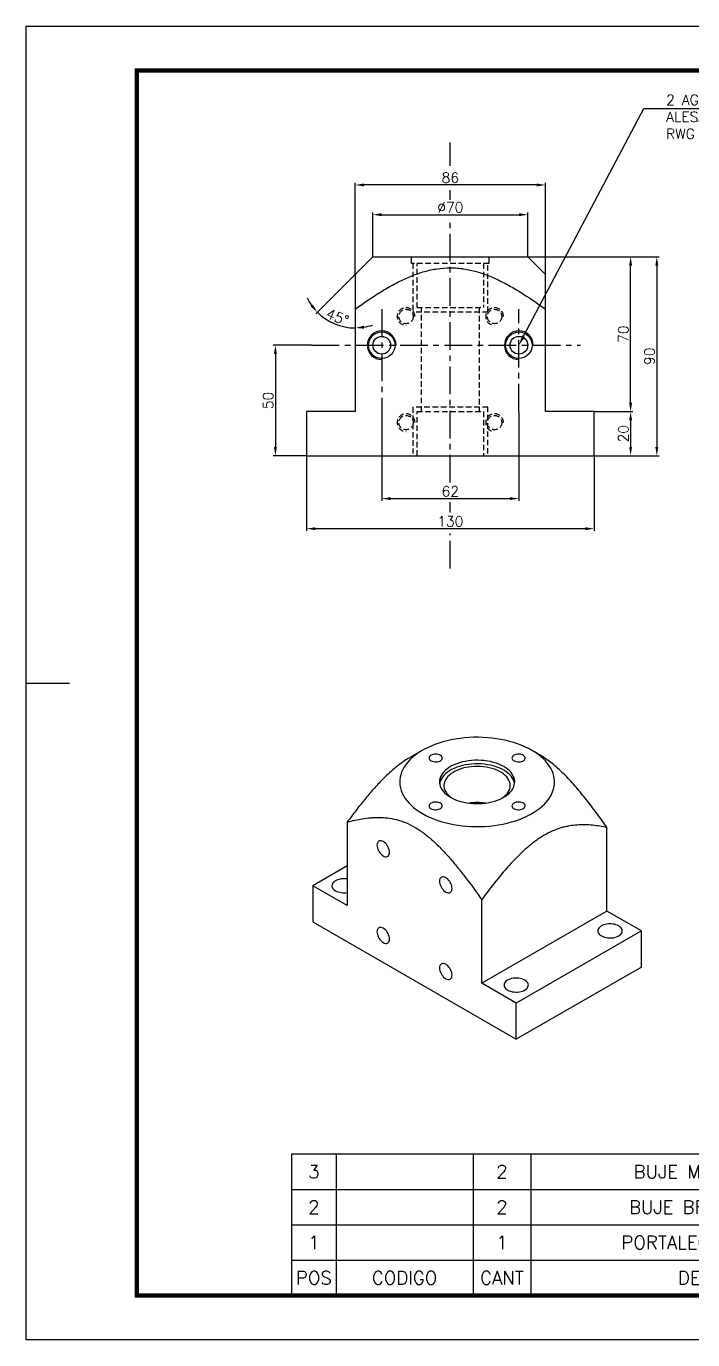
# Model space of a CAD drawing. Extents: x 0 to 840, y 0 to 594.
# Drawn here: x 0 to 301, y 0 to 594 of the extents above; entities that cross this region are included whole.
import ezdxf
from ezdxf import colors
from ezdxf.entities.mleader import LeaderData, LeaderLine
from ezdxf.enums import TextEntityAlignment as Align
from ezdxf.math import Vec2, Vec3

# ---------------------------------------------------------------- set-up
doc = ezdxf.new("R2010")
doc.units = 0
doc.header["$LTSCALE"] = 10
doc.header["$MEASUREMENT"] = 0
doc.linetypes.add('CENTER', pattern=[2, 1.25, -0.25, 0.25, -0.25])
doc.linetypes.add('HIDDEN', pattern=[0.375, 0.25, -0.125])
doc.layers.get('0').update_dxf_attribs({"linetype": 'CONTINUOUS'})
doc.layers.get('DEFPOINTS').update_dxf_attribs({"linetype": 'CONTINUOUS'})
for name, color, linetype in [('CL', 1, 'CENTER'), ('CO', 3, 'CONTINUOUS'), ('FI', 1, 'CONTINUOUS'), ('OC', 1, 'HIDDEN')]:
    doc.layers.add(name, color=color, linetype=linetype)
doc.styles.add('ROMANS', font='ROMANS.SHX')
doc.dimstyles.new('2', dxfattribs={"dimscale": 2, "dimtxt": 2.3, "dimasz": 2, "dimexe": 0.5, "dimexo": 0.0625, "dimgap": 0.5, "dimtad": 1, "dimdec": 4, "dimdsep": 46, "dimtxsty": 'ROMANS', "dimcen": -2, "dimclrt": 7, "dimadec": 0, "dimazin": 0, "dimtfac": 0.869565, "dimtdec": 4, "dimtmove": 0, "dimatfit": 3, "dimfxl": 1, "dimtolj": 1, "dimarcsym": 0})

# ---------------------------------------------------------------- blocks, each defined once
blk = doc.blocks.new('A3G')
blk.add_line((0, 148.5), (9.75, 148.5))
blk.add_lwpolyline([(0, 297), (420, 297), (420, 0), (0, 0)], close=True)
at = {"const_width": 1}
blk.add_lwpolyline([(25, 287), (410, 287), (410, 10), (25, 10)], close=True, dxfattribs=at)
blk = doc.blocks.new('*D46')
at = {"layer": 'CO', "color": 0, "lineweight": -2}
for p, q in [((256.78, 419.75), (274.14, 419.75)), ((273.14, 415.75), (273.14, 403.75)), ((256.78, 399.75), (274.14, 399.75))]:
    blk.add_line(p, q, dxfattribs=at)
at = {"layer": 'CO', "color": 0}
for points in [[(272.48, 415.75), (273.81, 415.75), (273.14, 419.75)], [(272.48, 403.75), (273.81, 403.75), (273.14, 399.75)]]:
    blk.add_solid(points, dxfattribs=at)
at = {"layer": 'DEFPOINTS', "color": 0}
for p in [(256.65, 419.75), (256.65, 399.75), (273.14, 399.75)]:
    blk.add_point(p, dxfattribs=at)
at = {"layer": 'CO', "color": 7, "insert": (269.84, 409.75), "char_height": 4.6, "attachment_point": 5, "rotation": 90, "style": 'ROMANS'}
blk.add_mtext('\\A1;20', dxfattribs=at)
blk = doc.blocks.new('*D47')
at = {"layer": 'CO', "color": 0, "lineweight": -2}
for p, q in [((226.78, 489.75), (274.14, 489.75)), ((273.14, 423.75), (273.14, 485.75)), ((256.78, 419.75), (274.14, 419.75))]:
    blk.add_line(p, q, dxfattribs=at)
at = {"layer": 'CO', "color": 0}
for points in [[(272.48, 485.75), (273.81, 485.75), (273.14, 489.75)], [(272.48, 423.75), (273.81, 423.75), (273.14, 419.75)]]:
    blk.add_solid(points, dxfattribs=at)
at = {"layer": 'DEFPOINTS', "color": 0}
for p in [(226.65, 489.75), (273.14, 489.75), (256.65, 419.75)]:
    blk.add_point(p, dxfattribs=at)
at = {"layer": 'CO', "color": 7, "insert": (269.84, 454.75), "char_height": 4.6, "attachment_point": 5, "rotation": 90, "style": 'ROMANS'}
blk.add_mtext('\\A1;70', dxfattribs=at)
blk = doc.blocks.new('*D48')
at = {"layer": 'CO', "color": 0, "lineweight": -2}
for p, q in [((226.78, 489.75), (285.98, 489.75)), ((284.98, 485.75), (284.98, 403.75)), ((256.78, 399.75), (285.98, 399.75))]:
    blk.add_line(p, q, dxfattribs=at)
at = {"layer": 'CO', "color": 0}
for points in [[(284.32, 485.75), (285.65, 485.75), (284.98, 489.75)], [(284.32, 403.75), (285.65, 403.75), (284.98, 399.75)]]:
    blk.add_solid(points, dxfattribs=at)
at = {"layer": 'DEFPOINTS', "color": 0}
for p in [(226.65, 489.75), (256.65, 399.75), (284.98, 399.75)]:
    blk.add_point(p, dxfattribs=at)
at = {"layer": 'CO', "color": 7, "insert": (281.68, 444.75), "char_height": 4.6, "attachment_point": 5, "rotation": 90, "style": 'ROMANS'}
blk.add_mtext('\\A1;90', dxfattribs=at)
blk = doc.blocks.new('*D49')
at = {"layer": 'CO', "color": 0, "lineweight": -2}
for p, q in [((160.65, 419.63), (160.65, 379.39)), ((222.65, 419.63), (222.65, 379.39)), ((164.65, 380.39), (218.65, 380.39))]:
    blk.add_line(p, q, dxfattribs=at)
at = {"layer": 'CO', "color": 0}
for points in [[(164.65, 381.06), (164.65, 379.73), (160.65, 380.39)], [(218.65, 381.06), (218.65, 379.73), (222.65, 380.39)]]:
    blk.add_solid(points, dxfattribs=at)
at = {"layer": 'DEFPOINTS', "color": 0}
for p in [(160.65, 419.75), (222.65, 419.75), (222.65, 380.39)]:
    blk.add_point(p, dxfattribs=at)
at = {"layer": 'CO', "color": 7, "insert": (191.65, 383.69), "char_height": 4.6, "attachment_point": 5, "style": 'ROMANS'}
blk.add_mtext('\\A1;62', dxfattribs=at)
blk = doc.blocks.new('*D50')
at = {"layer": 'CO', "color": 0, "lineweight": -2}
for p, q in [((126.65, 399.63), (126.65, 365.78)), ((256.65, 399.63), (256.65, 365.78)), ((252.65, 366.78), (130.65, 366.78))]:
    blk.add_line(p, q, dxfattribs=at)
at = {"layer": 'CO', "color": 0}
for points in [[(130.65, 367.44), (130.65, 366.11), (126.65, 366.78)], [(252.65, 367.44), (252.65, 366.11), (256.65, 366.78)]]:
    blk.add_solid(points, dxfattribs=at)
at = {"layer": 'DEFPOINTS', "color": 0}
for p in [(126.65, 399.75), (256.65, 399.75), (126.65, 366.78)]:
    blk.add_point(p, dxfattribs=at)
at = {"layer": 'CO', "color": 7, "insert": (191.65, 370.08), "char_height": 4.6, "attachment_point": 5, "style": 'ROMANS'}
blk.add_mtext('\\A1;130', dxfattribs=at)
blk = doc.blocks.new('*D51')
at = {"layer": 'CO', "color": 0, "lineweight": -2}
for p, q in [((156.65, 489.88), (156.65, 509.78)), ((160.65, 508.78), (222.65, 508.78)), ((226.65, 489.88), (226.65, 509.78))]:
    blk.add_line(p, q, dxfattribs=at)
at = {"layer": 'CO', "color": 0}
for points in [[(160.65, 509.45), (160.65, 508.12), (156.65, 508.78)], [(222.65, 509.45), (222.65, 508.12), (226.65, 508.78)]]:
    blk.add_solid(points, dxfattribs=at)
at = {"layer": 'DEFPOINTS', "color": 0}
for p in [(226.65, 508.78), (156.65, 489.75), (226.65, 489.75)]:
    blk.add_point(p, dxfattribs=at)
at = {"layer": 'CO', "color": 7, "insert": (191.65, 512.08), "char_height": 4.6, "attachment_point": 5, "style": 'ROMANS'}
blk.add_mtext('\\A1;%%C70', dxfattribs=at)
blk = doc.blocks.new('*D52')
at = {"layer": 'CO', "color": 0, "lineweight": -2}
blk.add_line((148.57, 481.66), (130.85, 463.95), dxfattribs=at)
for start, end in [(206.02058, 215.51029), (225, 270), (279.48971, 288.97942)]:
    blk.add_arc((148.65, 481.75), 24.18, start, end, dxfattribs=at)
at = {"layer": 'CO', "color": 0}
for points in [[(129.48, 468.14), (128.46, 467.28), (131.56, 464.66)], [(152.69, 457.24), (152.58, 458.57), (148.65, 457.57)]]:
    blk.add_solid(points, dxfattribs=at)
at = {"layer": 'DEFPOINTS', "color": 0}
for p in [(156.65, 489.75), (148.65, 481.75), (148.65, 466.02), (136.56, 460.81), (148.65, 419.75)]:
    blk.add_point(p, dxfattribs=at)
at = {"layer": 'CO', "color": 7, "insert": (140.66, 462.46), "char_height": 4.6, "attachment_point": 5, "rotation": 337.5, "style": 'ROMANS'}
blk.add_mtext('\\A1;45°', dxfattribs=at)
blk = doc.blocks.new('*D53')
at = {"layer": 'CO', "color": 0, "lineweight": -2}
for p, q in [((128.84, 449.75), (111.6, 449.75)), ((112.6, 445.75), (112.6, 403.75)), ((126.53, 399.75), (111.6, 399.75))]:
    blk.add_line(p, q, dxfattribs=at)
at = {"layer": 'CO', "color": 0}
for points in [[(111.94, 445.75), (113.27, 445.75), (112.6, 449.75)], [(111.94, 403.75), (113.27, 403.75), (112.6, 399.75)]]:
    blk.add_solid(points, dxfattribs=at)
at = {"layer": 'DEFPOINTS', "color": 0}
for p in [(128.97, 449.75), (112.6, 399.75), (126.65, 399.75)]:
    blk.add_point(p, dxfattribs=at)
at = {"layer": 'CO', "color": 7, "insert": (109.3, 424.75), "char_height": 4.6, "attachment_point": 5, "rotation": 90, "style": 'ROMANS'}
blk.add_mtext('\\A1;50', dxfattribs=at)
blk = doc.blocks.new('*D76')
at = {"layer": 'CO', "color": 0, "lineweight": -2}
for p, q in [((148.65, 481.83), (148.65, 523.24)), ((234.65, 481.83), (234.65, 523.24)), ((230.65, 522.24), (152.65, 522.24))]:
    blk.add_line(p, q, dxfattribs=at)
at = {"layer": 'CO', "color": 0}
for points in [[(152.65, 522.9), (152.65, 521.57), (148.65, 522.24)], [(230.65, 522.9), (230.65, 521.57), (234.65, 522.24)]]:
    blk.add_solid(points, dxfattribs=at)
at = {"layer": 'DEFPOINTS', "color": 0}
for p in [(148.65, 522.24), (148.65, 481.71), (234.65, 481.71)]:
    blk.add_point(p, dxfattribs=at)
at = {"layer": 'CO', "color": 7, "insert": (191.65, 525.54), "char_height": 4.6, "attachment_point": 5, "style": 'ROMANS'}
blk.add_mtext('\\A1;86', dxfattribs=at)
blk = doc.blocks.new('LISPIE')
blk.add_line((0, 0), (0, 8))
at = {"layer": 'FI', "color": 7}
for p, q in [((0, 8), (175, 8)), ((10, 8), (10, 0)), ((41, 8), (41, 0)), ((54, 8), (54, 0)), ((150, 8), (150, 0))]:
    blk.add_line(p, q, dxfattribs=at)
at = {"style": 'ROMANS'}
for tag, height, p in [('MATERIAL', 2.3, (162.5, 5.75)), ('POS', 3, (5, 4)), ('CODIGO', 3, (25.5, 4)), ('CANT', 3, (47.5, 4)), ('DENOMINACION', 3, (102, 4)), ('MED.M.P.', 2, (162.5, 2.25))]:
    blk.add_attdef(tag, text='', height=height, dxfattribs=at).set_placement(p, align=Align.MIDDLE)

msp = doc.modelspace()

# ---------------------------------------------------------------- linework, layer by layer
for p, q in [((156.65348, 489.75281), (148.65348, 481.75281)), ((156.65348, 489.75281), (191.65348, 489.75281)), ((191.65348, 489.75281), (226.65348, 489.75281)), ((234.65348, 481.75281), (226.65348, 489.75281)), ((148.65348, 466.02462), (148.65348, 419.75281)), ((234.65348, 419.75281), (234.65348, 466.02462)), ((126.65348, 419.75281), (126.65348, 399.75281)), ((148.65348, 419.75281), (126.65348, 419.75281)), ((256.65348, 419.75281), (234.65348, 419.75281)), ((256.65348, 399.75281), (256.65348, 419.75281)), ((126.65348, 399.75281), (256.65348, 399.75281))]:
    msp.add_line(p, q)
for centre, radius in [((160.65348, 449.75281), 6), ((160.65348, 449.75281), 4), ((222.65348, 449.75281), 6), ((222.65348, 449.75281), 4)]:
    msp.add_circle(centre, radius)
for points, knots in [([(148.65348, 466.02462), (151.86195, 468.37382), (155.12519, 470.64506), (160.15691, 473.85716), (161.85727, 474.89495), (164.45375, 476.38626), (165.32783, 476.87287), (167.08696, 477.81708), (167.97243, 478.27495), (170.64903, 479.59993), (172.46022, 480.41871), (176.15253, 481.88778), (178.03363, 482.53812), (180.92362, 483.34901), (181.89983, 483.59185), (183.85216, 484.01031), (184.8311, 484.18681), (187.77676, 484.61239), (189.75236, 484.75705), (192.73473, 484.75055), (193.73201, 484.71127), (195.2327, 484.59609), (195.73372, 484.54829), (196.72927, 484.43508), (197.22484, 484.36962), (199.6921, 483.99976), (201.632, 483.56771), (204.49975, 482.75058), (205.44865, 482.45004), (207.33383, 481.79829), (208.27126, 481.44661), (211.05912, 480.32667), (212.86809, 479.50131), (216.41313, 477.73495), (218.14911, 476.79378), (221.56633, 474.82457), (223.2475, 473.79643), (228.22821, 470.61233), (231.46602, 468.35843), (234.65348, 466.02462)], [0, 0, 0, 0, 0.125, 0.125, 0.1875, 0.1875, 0.21875, 0.21875, 0.25, 0.25, 0.3125, 0.3125, 0.375, 0.375, 0.40625, 0.40625, 0.4375, 0.4375, 0.5, 0.5, 0.53125, 0.53125, 0.546875, 0.546875, 0.5625, 0.5625, 0.625, 0.625, 0.65625, 0.65625, 0.6875, 0.6875, 0.75, 0.75, 0.8125, 0.8125, 0.875, 0.875, 1, 1, 1, 1]), ([(148.65348, 481.70643), (148.65348, 481.71393), (148.65348, 481.73478), (148.65348, 481.37349), (148.65348, 480.68458), (148.65348, 479.66555), (148.65348, 478.46326), (148.65348, 477.17048), (148.65348, 475.41051), (148.65348, 472.92529), (148.65348, 469.6248), (148.65348, 467.22552), (148.65348, 466.02462)], [0, 0, 0, 0, 0.049888688, 0.13879511, 0.227716611, 0.318934226, 0.410172603, 0.483101442, 0.556036097, 0.702758569, 0.85122328, 1, 1, 1, 1]), ([(234.65348, 466.02462), (234.65348, 467.20855), (234.65348, 469.57622), (234.65348, 472.49377), (234.65348, 474.86622), (234.65348, 476.73239), (234.65348, 478.32884), (234.65348, 479.63565), (234.65348, 480.65609), (234.65348, 481.36287), (234.65348, 481.73334), (234.65348, 481.71565), (234.65348, 481.70939)], [0, 0, 0, 0, 0.146589108, 0.293154107, 0.392051411, 0.490986857, 0.58983045, 0.678882344, 0.767915433, 0.859021113, 0.950110025, 1, 1, 1, 1])]:
    msp.add_open_spline(points, degree=3, knots=knots)
at = {"layer": 'CL'}
for p, q in [((191.65348, 530.81278), (191.65348, 541.51029)), ((191.65348, 515.50594), (191.65348, 519.87932)), ((191.65348, 387.63411), (191.65348, 506.03028)), ((160.65348, 466.02462), (160.65348, 419.75281)), ((222.65348, 419.75281), (222.65348, 466.02462)), ((128.96745, 449.75281), (250.42193, 449.75281)), ((191.65348, 374.05728), (191.65348, 378.75051)), ((191.65348, 348.78395), (191.65348, 364.67084))]:
    msp.add_line(p, q, dxfattribs=at)
at = {"layer": 'FI'}
for p, q in [((179.00403, 266.5346), (173.34626, 263.26737)), ((232.04566, 264.49258), (228.50955, 266.5346)), ((145.06693, 234.09936), (145.06693, 196.31653)), ((262.44665, 193.86731), (262.44665, 231.65013)), ((145.06693, 214.27751), (129.51058, 205.29702)), ((129.51058, 205.29702), (129.51058, 188.96621)), ((145.06693, 196.31653), (129.51058, 205.29702)), ((205.87811, 161.21098), (205.87811, 198.99381)), ((262.44665, 193.86731), (205.87811, 161.21098)), ((278.003, 184.88682), (262.44665, 193.86731)), ((129.51058, 188.96621), (221.43446, 135.89968)), ((278.003, 184.88682), (221.43446, 152.23049)), ((278.003, 168.556), (278.003, 184.88682)), ((278.003, 168.556), (221.43446, 135.89968)), ((221.43446, 152.23049), (205.87811, 161.21098)), ((221.43446, 135.89968), (221.43446, 152.23049))]:
    msp.add_line(p, q, dxfattribs=at)
at = {"layer": 'FI', "flags": 128}
for points in [[(179.00805, 237.96263), (180.51765, 237.14135), (182.10887, 236.37313), (183.77614, 235.66068), (185.51358, 235.0065), (187.31511, 234.41288), (189.17439, 233.88192), (191.08489, 233.41548), (193.0399, 233.01519), (195.03255, 232.68247), (197.05585, 232.41847), (199.10268, 232.22414), (201.16587, 232.10014), (203.23815, 232.04693), (205.31225, 232.06467), (207.3809, 232.15332), (209.43681, 232.31255), (211.47277, 232.54182), (213.48163, 232.84031), (215.45632, 233.20697), (217.38993, 233.64053), (219.27565, 234.13945), (221.10685, 234.70198), (222.87712, 235.32616), (224.58022, 236.00977), (226.21018, 236.75043), (227.76127, 237.54553), (229.22805, 238.39228), (230.60535, 239.28771), (231.88835, 240.22867), (233.07254, 241.21185), (234.15375, 242.2338), (235.12819, 243.29093), (235.99245, 244.37953), (236.74347, 245.49578), (237.37862, 246.63575), (237.89568, 247.79544), (238.29282, 248.97077), (238.56865, 250.15762), (238.72221, 251.35183), (238.75295, 252.54918), (238.66076, 253.74549), (238.44597, 254.93654), (238.10933, 256.11815), (237.65203, 257.28617), (237.07568, 258.43651), (236.38228, 259.56511), (235.57429, 260.66802), (234.65454, 261.74136), (233.62626, 262.78136), (232.49306, 263.78436), (231.25893, 264.74685), (229.92819, 265.66545), (228.50553, 266.53692), (226.99593, 267.35821), (225.40471, 268.12642), (223.73744, 268.83888), (222, 269.49306), (220.19847, 270.08667), (218.33919, 270.61763), (216.42869, 271.08407), (214.47368, 271.48436), (212.48103, 271.81709), (210.45773, 272.08108), (208.4109, 272.27541), (206.34771, 272.39941), (204.27543, 272.45263), (202.20132, 272.43488), (200.13268, 272.34624), (198.07677, 272.187), (196.04081, 271.95774), (194.03195, 271.65925), (192.05725, 271.29258), (190.12365, 270.85902), (188.23793, 270.3601), (186.40673, 269.79757), (184.63646, 269.1734), (182.93336, 268.48978), (181.3034, 267.74912), (179.75231, 266.95402), (178.28553, 266.10727), (176.90823, 265.21184), (175.62523, 264.27089), (174.44104, 263.28771), (173.35983, 262.26576), (172.38538, 261.20862), (171.52113, 260.12002), (170.77011, 259.00378), (170.13496, 257.86381), (169.6179, 256.70412), (169.22076, 255.52878), (168.94493, 254.34193), (168.79137, 253.14773), (168.76063, 251.95037), (168.85282, 250.75407), (169.06761, 249.56302), (169.40424, 248.38141), (169.86154, 247.21338), (170.4379, 246.06305), (171.13129, 244.93444), (171.93929, 243.83154), (172.85904, 242.7582), (173.88732, 241.7182), (175.02051, 240.71519), (176.25465, 239.7527), (177.58539, 238.83411), (179.00805, 237.96263)], [(182.89714, 264.2918), (182.51354, 264.02022), (182.2325, 263.70962), (182.06551, 263.37272), (182.01942, 263.02331), (182.09611, 262.6757), (182.29244, 262.34412), (182.60037, 262.04213), (183.00731, 261.78212), (183.49657, 261.57471), (184.04815, 261.42841), (184.63944, 261.3492), (185.24626, 261.34032), (185.84375, 261.40214), (186.40745, 261.53213), (186.91429, 261.72496), (187.34351, 261.97275), (187.67754, 262.26534), (187.90271, 262.59076), (188.0098, 262.93568), (187.99442, 263.28599), (187.85721, 263.62733), (187.60378, 263.94575), (187.2445, 264.2282), (186.79409, 264.46312), (186.27099, 264.64088), (185.6966, 264.75422), (185.09446, 264.79849), (184.4892, 264.77188), (183.90561, 264.67548), (183.36758, 264.51324), (182.89714, 264.2918)], [(191.73597, 245.31031), (192.79872, 244.7468), (193.94041, 244.23735), (195.15283, 243.78563), (196.42725, 243.39489), (197.75447, 243.06796), (199.12494, 242.80718), (200.52878, 242.61443), (201.95588, 242.49111), (203.39596, 242.4381), (204.83863, 242.45578), (206.27351, 242.54403), (207.69026, 242.7022), (209.07867, 242.92917), (210.42873, 243.22329), (211.73072, 243.58245), (212.97526, 244.00406), (214.15338, 244.48508), (215.2566, 245.02204), (216.27695, 245.61108), (217.2071, 246.24795), (218.04034, 246.92806), (218.77066, 247.64652), (219.39281, 248.39815), (219.9023, 249.17752), (220.29546, 249.97903), (220.56947, 250.7969), (220.72233, 251.62524), (220.75296, 252.45808), (220.66113, 253.28942), (220.4475, 254.11327), (220.11362, 254.92369), (219.66189, 255.71484), (219.09556, 256.48103), (218.41871, 257.21674), (217.63622, 257.91665), (216.75374, 258.57574), (215.7776, 259.18925), (214.71486, 259.75275), (213.57317, 260.2622), (212.36075, 260.71392), (211.08633, 261.10466), (209.75911, 261.43159), (208.38864, 261.69238), (206.9848, 261.88512), (205.5577, 262.00845), (204.11762, 262.06146), (202.67495, 262.04378), (201.24006, 261.95553), (199.82332, 261.79735), (198.43491, 261.57038), (197.08485, 261.27626), (195.78285, 260.9171), (194.53831, 260.49549), (193.3602, 260.01448), (192.25698, 259.47751), (191.23663, 258.88847), (190.30648, 258.2516), (189.47324, 257.57149), (188.74292, 256.85303), (188.12077, 256.10141), (187.61128, 255.32203), (187.21811, 254.52052), (186.94411, 253.70265), (186.79125, 252.87431), (186.76062, 252.04147), (186.85245, 251.21014), (187.06607, 250.38629), (187.39996, 249.57587), (187.85169, 248.78471), (188.41802, 248.01852), (189.09487, 247.28282), (189.87735, 246.5829), (190.75984, 245.92382), (191.73597, 245.31031)], [(220.3738, 264.2918), (219.9902, 264.02022), (219.70916, 263.70962), (219.54217, 263.37272), (219.49608, 263.02331), (219.57277, 262.6757), (219.7691, 262.34412), (220.07703, 262.04213), (220.48396, 261.78212), (220.97323, 261.57471), (221.52481, 261.42841), (222.1161, 261.3492), (222.72292, 261.34032), (223.32041, 261.40214), (223.88411, 261.53213), (224.39095, 261.72496), (224.82017, 261.97275), (225.1542, 262.26534), (225.37937, 262.59076), (225.48646, 262.93568), (225.47108, 263.28599), (225.33387, 263.62733), (225.08044, 263.94575), (224.72116, 264.2282), (224.27075, 264.46312), (223.74765, 264.64088), (223.17326, 264.75422), (222.57112, 264.79849), (221.96586, 264.77188), (221.38227, 264.67548), (220.84424, 264.51324), (220.3738, 264.2918)], [(220.69784, 251.43324), (220.66113, 251.65634), (220.4475, 252.48018), (220.11362, 253.29061), (219.66189, 254.08176), (219.09556, 254.84795), (218.41871, 255.58365), (217.63622, 256.28357), (216.75374, 256.94266), (215.7776, 257.55616), (214.71486, 258.11967), (213.57317, 258.62912), (212.36075, 259.08084), (211.08633, 259.47158), (209.75911, 259.79851), (208.38864, 260.05929), (206.9848, 260.25204), (205.5577, 260.37536), (204.11762, 260.42838), (202.67495, 260.41069), (201.24006, 260.32245), (199.82332, 260.16427), (198.43491, 259.9373), (197.08485, 259.64318), (195.78285, 259.28402), (194.53831, 258.86241), (193.3602, 258.38139), (192.25698, 257.84443), (191.23663, 257.25539), (190.30648, 256.61852), (189.47324, 255.93841), (188.74292, 255.21995), (188.12077, 254.46833), (187.61128, 253.68895), (187.21811, 252.88744), (186.94411, 252.06957), (186.81573, 251.43324)], [(215.02803, 244.90303), (215.06248, 244.92576), (215.91208, 245.54284), (216.66096, 246.20196), (217.30291, 246.89766), (217.83261, 247.62418), (218.24568, 248.3755), (218.53868, 249.14539), (218.7092, 249.92747), (218.75582, 250.71526), (218.67815, 251.50223), (218.47684, 252.28187), (218.15355, 253.04771), (217.71097, 253.7934), (217.15275, 254.51277), (216.48354, 255.19986), (215.70887, 255.84897), (214.83515, 256.45472), (213.86964, 257.0121), (212.82034, 257.51648), (211.69592, 257.96369), (210.50572, 258.35002), (209.2596, 258.67227), (207.96788, 258.92777), (206.64127, 259.1144), (205.29075, 259.23061), (203.92752, 259.27545), (202.56288, 259.24854), (201.20813, 259.1501), (199.8745, 258.98095), (198.57304, 258.74249), (197.31454, 258.4367), (196.10941, 258.06612), (194.96766, 257.6338), (193.89873, 257.14333), (192.9115, 256.59879), (192.01412, 256.00467), (191.21406, 255.36591), (190.51792, 254.6878), (189.93149, 253.97595), (189.45962, 253.23626), (189.10622, 252.47487), (188.87421, 251.69808), (188.76553, 250.91233), (188.78108, 250.12413), (188.92071, 249.34002), (189.18328, 248.56648), (189.56662, 247.80993), (190.06753, 247.07663), (190.68188, 246.37268), (191.40458, 245.70389), (192.22962, 245.0758), (192.48554, 244.90303)], [(182.89714, 242.65698), (182.51354, 242.3854), (182.2325, 242.0748), (182.06551, 241.7379), (182.01942, 241.3885), (182.09611, 241.04089), (182.29244, 240.7093), (182.60037, 240.40732), (183.00731, 240.1473), (183.49657, 239.9399), (184.04815, 239.7936), (184.63944, 239.71438), (185.24626, 239.70551), (185.84375, 239.76733), (186.40745, 239.89732), (186.91429, 240.09015), (187.34351, 240.33793), (187.67754, 240.63052), (187.90271, 240.95594), (188.0098, 241.30086), (187.99442, 241.65117), (187.85721, 241.99252), (187.60378, 242.31094), (187.2445, 242.59338), (186.79409, 242.8283), (186.27099, 243.00607), (185.6966, 243.11941), (185.09446, 243.16368), (184.4892, 243.13707), (183.90561, 243.04067), (183.36758, 242.87843), (182.89714, 242.65698)], [(220.3738, 242.65698), (219.9902, 242.3854), (219.70916, 242.0748), (219.54217, 241.7379), (219.49608, 241.3885), (219.57277, 241.04089), (219.7691, 240.7093), (220.07703, 240.40732), (220.48396, 240.1473), (220.97323, 239.9399), (221.52481, 239.7936), (222.1161, 239.71438), (222.72292, 239.70551), (223.32041, 239.76733), (223.88411, 239.89732), (224.39095, 240.09015), (224.82017, 240.33793), (225.1542, 240.63052), (225.37937, 240.95594), (225.48646, 241.30086), (225.47108, 241.65117), (225.33387, 241.99252), (225.08044, 242.31094), (224.72116, 242.59338), (224.27075, 242.8283), (223.74765, 243.00607), (223.17326, 243.11941), (222.57112, 243.16368), (221.96586, 243.13707), (221.38227, 243.04067), (220.84424, 242.87843), (220.3738, 242.65698)], [(164.15881, 220.40628), (164.11584, 220.99825), (163.98823, 221.62184), (163.77987, 222.25812), (163.49708, 222.88773), (163.14846, 223.49157), (162.7446, 224.05127), (162.29776, 224.54983), (161.82153, 224.9721), (161.33038, 225.30526), (160.83923, 225.53917), (160.363, 225.66674), (159.91617, 225.68408), (159.5123, 225.59067), (159.16368, 225.38935), (158.88089, 225.08624), (158.67253, 224.69053), (158.54493, 224.21427), (158.50196, 223.67191), (158.54493, 223.07994), (158.67253, 222.45635), (158.88089, 221.82007), (159.16368, 221.19045), (159.5123, 220.58662), (159.91617, 220.02692), (160.363, 219.52836), (160.83923, 219.10609), (161.33038, 218.77293), (161.82153, 218.53902), (162.29776, 218.41145), (162.7446, 218.39411), (163.14846, 218.48751), (163.49708, 218.68883), (163.77987, 218.99195), (163.98823, 219.38765), (164.11584, 219.86392), (164.15881, 220.40628)], [(145.06693, 208.36535), (144.67523, 208.41675), (143.85836, 208.46988), (143.03691, 208.45214), (142.22921, 208.36392), (141.45331, 208.20718), (140.72654, 207.98544), (140.06513, 207.70364), (139.48387, 207.36809), (138.99573, 206.98627), (138.61162, 206.56671), (138.34012, 206.11879), (138.1873, 205.65252), (138.15656, 205.1783), (138.2486, 204.70674), (138.46135, 204.24836), (138.79008, 203.81341), (139.22743, 203.41159), (139.76363, 203.0519)], [(192.44308, 204.07812), (192.40011, 204.67008), (192.27251, 205.29368), (192.06414, 205.92995), (191.78135, 206.55957), (191.43273, 207.1634), (191.02887, 207.7231), (190.58203, 208.22167), (190.1058, 208.64394), (189.61465, 208.97709), (189.1235, 209.21101), (188.64727, 209.33858), (188.20044, 209.35592), (187.79658, 209.26251), (187.44795, 209.06119), (187.16516, 208.75807), (186.9568, 208.36237), (186.8292, 207.8861), (186.78623, 207.34375), (186.8292, 206.75178), (186.9568, 206.12818), (187.16516, 205.49191), (187.44795, 204.86229), (187.79658, 204.25846), (188.20044, 203.69876), (188.64727, 203.2002), (189.1235, 202.77792), (189.61465, 202.44477), (190.1058, 202.21085), (190.58203, 202.08329), (191.02887, 202.06594), (191.43273, 202.15935), (191.78135, 202.36067), (192.06414, 202.66379), (192.27251, 203.05949), (192.40011, 203.53576), (192.44308, 204.07812)], [(164.15881, 181.21232), (164.11584, 181.80429), (163.98823, 182.42788), (163.77987, 183.06416), (163.49708, 183.69377), (163.14846, 184.29761), (162.7446, 184.85731), (162.29776, 185.35587), (161.82153, 185.77814), (161.33038, 186.1113), (160.83923, 186.34521), (160.363, 186.47278), (159.91617, 186.49012), (159.5123, 186.39672), (159.16368, 186.19539), (158.88089, 185.89228), (158.67253, 185.49657), (158.54493, 185.02031), (158.50196, 184.47795), (158.54493, 183.88598), (158.67253, 183.26239), (158.88089, 182.62611), (159.16368, 181.9965), (159.5123, 181.39266), (159.91617, 180.83296), (160.363, 180.3344), (160.83923, 179.91213), (161.33038, 179.57897), (161.82153, 179.34506), (162.29776, 179.21749), (162.7446, 179.20015), (163.14846, 179.29355), (163.49708, 179.49488), (163.77987, 179.79799), (163.98823, 180.1937), (164.11584, 180.66996), (164.15881, 181.21232)], [(259.97178, 182.6417), (260.59485, 182.33215), (261.29089, 182.07968), (262.04433, 181.88991), (262.83835, 181.76709), (263.65521, 181.71396), (264.47667, 181.7317), (265.28437, 181.81992), (266.06027, 181.97666), (266.78704, 182.1984), (267.44845, 182.4802), (268.02971, 182.81575), (268.51785, 183.19757), (268.90196, 183.61713), (269.17346, 184.06505), (269.32628, 184.53132), (269.35702, 185.00554), (269.26498, 185.4771), (269.05222, 185.93548), (268.7235, 186.37044), (268.28615, 186.77225), (267.74995, 187.13194), (267.12688, 187.44148), (266.43084, 187.69396), (265.6774, 187.88373), (264.88338, 188.00655), (264.06652, 188.05968), (263.24506, 188.04194), (262.43736, 187.95371), (261.66146, 187.79698), (260.93469, 187.57524), (260.27328, 187.29344), (259.69202, 186.95788), (259.20388, 186.57606), (258.81977, 186.15651), (258.54827, 185.70859), (258.39545, 185.24232), (258.36471, 184.7681), (258.45675, 184.29653), (258.66951, 183.83816), (258.99823, 183.4032), (259.43558, 183.00139), (259.97178, 182.6417)], [(192.44308, 164.88416), (192.40011, 165.47613), (192.27251, 166.09972), (192.06414, 166.73599), (191.78135, 167.36561), (191.43273, 167.96944), (191.02887, 168.52914), (190.58203, 169.02771), (190.1058, 169.44998), (189.61465, 169.78314), (189.1235, 170.01705), (188.64727, 170.14462), (188.20044, 170.16196), (187.79658, 170.06855), (187.44795, 169.86723), (187.16516, 169.56411), (186.9568, 169.16841), (186.8292, 168.69215), (186.78623, 168.14979), (186.8292, 167.55782), (186.9568, 166.93422), (187.16516, 166.29795), (187.44795, 165.66833), (187.79658, 165.0645), (188.20044, 164.5048), (188.64727, 164.00624), (189.1235, 163.58397), (189.61465, 163.25081), (190.1058, 163.01689), (190.58203, 162.88933), (191.02887, 162.87198), (191.43273, 162.96539), (191.78135, 163.16671), (192.06414, 163.46983), (192.27251, 163.86553), (192.40011, 164.3418), (192.44308, 164.88416)], [(217.54537, 158.14945), (218.16845, 157.83991), (218.86448, 157.58744), (219.61792, 157.39767), (220.41195, 157.27485), (221.22881, 157.22171), (222.05026, 157.23946), (222.85796, 157.32768), (223.63387, 157.48441), (224.36064, 157.70616), (225.02204, 157.98795), (225.6033, 158.32351), (226.09144, 158.70533), (226.47555, 159.12489), (226.74705, 159.5728), (226.89988, 160.03908), (226.93061, 160.5133), (226.83857, 160.98486), (226.62582, 161.44324), (226.29709, 161.87819), (225.85975, 162.28), (225.32355, 162.6397), (224.70047, 162.94924), (224.00444, 163.20171), (223.25099, 163.39148), (222.45697, 163.5143), (221.64011, 163.56744), (220.81865, 163.54969), (220.01095, 163.46147), (219.23505, 163.30474), (218.50828, 163.08299), (217.84688, 162.8012), (217.26561, 162.46564), (216.77748, 162.08382), (216.39337, 161.66427), (216.12187, 161.21635), (215.96904, 160.75007), (215.9383, 160.27586), (216.03034, 159.80429), (216.2431, 159.34591), (216.57182, 158.91096), (217.00917, 158.50915), (217.54537, 158.14945)]]:
    msp.add_lwpolyline(points, dxfattribs=at)
at = {"layer": 'FI'}
for centre, radius, start, end in [((160.65348, 449.75281), 6.5, 0, 270), ((222.65348, 449.75281), 6.5, 0, 270), ((203.75679, 217.32879), 25.61742, 81.64262904, 98.35737096), ((143.65626, 210.63506), 8.5239, 242.82737186, 279.52600394)]:
    msp.add_arc(centre, radius, start, end, dxfattribs=at)
for points, knots in [([(173.34641, 263.22973), (172.83483, 262.94039), (171.41191, 262.13561), (169.07964, 260.49624), (166.35727, 258.36154), (163.6545, 255.96927), (161.16873, 253.55257), (158.90542, 251.18947), (156.16533, 248.17067), (152.80888, 244.20336), (148.88264, 239.24181), (146.33972, 235.81471), (145.06693, 234.09936)], [0, 0, 0, 0, 0.049736528, 0.138337809, 0.227594138, 0.31860175, 0.410079357, 0.48295411, 0.555965882, 0.702711559, 0.85119975, 1, 1, 1, 1]), ([(262.44665, 231.65013), (261.0247, 233.65126), (258.17851, 237.65673), (254.48903, 242.53856), (251.45308, 246.35734), (249.11443, 249.17338), (246.72046, 251.91242), (244.32455, 254.4871), (241.93461, 256.87522), (239.53994, 259.07295), (237.08321, 261.11405), (234.59349, 262.91274), (232.90656, 264.03399), (232.06472, 264.47907), (232.04637, 264.48877)], [0, 0, 0, 0, 0.155839597, 0.311930691, 0.390685661, 0.469435114, 0.548701389, 0.627956394, 0.701495775, 0.775021587, 0.850023504, 0.925011127, 0.998365686, 1, 1, 1, 1]), ([(145.06693, 234.09936), (147.33566, 234.70786), (149.64312, 235.23035), (153.20108, 235.7992), (154.40342, 235.9525), (156.2394, 236.11032), (156.85747, 236.15085), (158.10137, 236.20375), (158.72749, 236.21618), (160.62013, 236.20547), (161.90083, 236.13471), (164.51169, 235.82705), (165.84183, 235.5902), (167.88536, 235.07262), (168.57565, 234.87242), (169.95615, 234.41716), (170.64837, 234.16166), (172.73127, 233.30674), (174.12822, 232.61841), (176.23708, 231.39569), (176.94226, 230.95652), (178.00341, 230.24989), (178.35768, 230.00634), (179.06165, 229.50751), (179.41207, 229.25177), (181.15669, 227.94261), (182.5284, 226.79795), (184.5562, 224.96011), (185.22718, 224.32736), (186.5602, 223.02564), (187.22307, 222.35582), (189.19438, 220.30332), (190.47351, 218.89096), (192.98024, 216.00155), (194.20776, 214.52441), (196.6241, 211.52155), (197.81287, 209.99577), (201.33476, 205.36268), (203.62424, 202.20059), (205.87811, 198.99381)], [0, 0, 0, 0, 0.125, 0.125, 0.1875, 0.1875, 0.21875, 0.21875, 0.25, 0.25, 0.3125, 0.3125, 0.375, 0.375, 0.40625, 0.40625, 0.4375, 0.4375, 0.5, 0.5, 0.53125, 0.53125, 0.546875, 0.546875, 0.5625, 0.5625, 0.625, 0.625, 0.65625, 0.65625, 0.6875, 0.6875, 0.75, 0.75, 0.8125, 0.8125, 0.875, 0.875, 1, 1, 1, 1]), ([(262.44665, 231.65013), (261.38303, 231.87267), (260.30795, 232.07245), (258.13005, 232.41459), (257.03119, 232.55633), (253.69759, 232.87205), (251.42685, 232.93948), (247.90479, 232.69755), (246.71123, 232.55907), (244.88357, 232.24095), (244.26811, 232.11644), (243.02312, 231.82579), (242.39812, 231.66065), (239.26338, 230.72975), (236.72036, 229.64404), (233.48872, 227.7751), (232.83766, 227.37457), (231.54081, 226.52894), (230.89686, 226.08522), (228.97762, 224.69493), (227.71497, 223.68918), (225.21889, 221.54101), (223.98542, 220.39866), (222.15368, 218.59874), (221.54512, 217.98321), (220.34347, 216.73629), (219.74935, 216.10395), (216.80813, 212.90328), (214.54747, 210.22036), (210.13805, 204.70616), (207.98998, 201.87398), (205.87811, 198.99381)], [0, 0, 0, 0, 0.0625, 0.0625, 0.125, 0.125, 0.25, 0.25, 0.3125, 0.3125, 0.34375, 0.34375, 0.375, 0.375, 0.5, 0.5, 0.53125, 0.53125, 0.5625, 0.5625, 0.625, 0.625, 0.6875, 0.6875, 0.71875, 0.71875, 0.75, 0.75, 0.875, 0.875, 1, 1, 1, 1])]:
    msp.add_open_spline(points, degree=3, knots=knots, dxfattribs=at)
at = {"layer": 'OC'}
for p, q in [((174.15348, 486.75281), (174.15348, 489.75281)), ((209.15348, 486.75281), (209.15348, 489.75281)), ((209.15348, 486.75281), (174.15348, 486.75281)), ((174.65348, 486.75281), (174.65348, 464.75281)), ((176.65348, 466.75281), (176.65348, 486.75281)), ((206.65348, 486.75281), (206.65348, 466.75281)), ((208.65348, 464.75281), (208.65348, 486.75281)), ((208.65348, 464.75281), (174.65348, 464.75281)), ((176.65348, 466.75281), (206.65348, 466.75281)), ((178.65348, 419.75281), (178.65348, 466.75281)), ((204.65348, 466.75281), (204.65348, 419.75281)), ((174.65348, 421.75281), (174.65348, 400.75281)), ((208.65348, 421.75281), (174.65348, 421.75281)), ((208.65348, 400.75281), (208.65348, 421.75281)), ((176.65348, 399.75281), (176.65348, 419.75281)), ((176.65348, 419.75281), (206.65348, 419.75281)), ((206.65348, 419.75281), (206.65348, 399.75281))]:
    msp.add_line(p, q, dxfattribs=at)
for centre in [(171.65348, 462.75281), (211.65348, 462.75281), (171.65348, 414.75281), (211.65348, 414.75281)]:
    msp.add_circle(centre, 3.25, dxfattribs=at)
for centre in [(171.65348, 462.75281), (211.65348, 462.75281), (171.65348, 414.75281), (211.65348, 414.75281)]:
    msp.add_arc(centre, 4, 0, 270, dxfattribs=at)

# ---------------------------------------------------------------- block references
at = {"xscale": 2, "yscale": 2, "zscale": 2}
msp.add_blockref('A3G', (0, 0), dxfattribs=at)
ref = msp.add_blockref('LISPIE', (120, 68), dxfattribs=dict(xscale=2, yscale=2, zscale=2))
ref.add_attrib('POS', '3', dxfattribs={"height": 6, "style": 'ROMANS'}).set_placement((130, 76), align=Align.MIDDLE)
ref.add_attrib('DENOMINACION', 'BUJE MICARTA %%c40 x 25', dxfattribs={"height": 6, "style": 'ROMANS'}).set_placement((324, 76), align=Align.MIDDLE)
ref.add_attrib('CANT', '2', dxfattribs={"height": 6, "style": 'ROMANS'}).set_placement((215, 76), align=Align.MIDDLE)
ref.add_attrib('MATERIAL', 'MICARTA', dxfattribs={"height": 4.6, "style": 'ROMANS'}).set_placement((445, 79.5), align=Align.MIDDLE)
ref = msp.add_blockref('LISPIE', (120, 52), dxfattribs=dict(xscale=2, yscale=2, zscale=2))
ref.add_attrib('POS', '2', dxfattribs={"height": 6, "style": 'ROMANS'}).set_placement((130, 60), align=Align.MIDDLE)
ref.add_attrib('DENOMINACION', 'BUJE BRONCE  %%c35 x 25', dxfattribs={"height": 6, "style": 'ROMANS'}).set_placement((324, 60), align=Align.MIDDLE)
ref.add_attrib('CANT', '2', dxfattribs={"height": 6, "style": 'ROMANS'}).set_placement((215, 60), align=Align.MIDDLE)
ref.add_attrib('MATERIAL', 'BCE MEC', dxfattribs={"height": 4.6, "style": 'ROMANS'}).set_placement((445, 63.5), align=Align.MIDDLE)
ref = msp.add_blockref('LISPIE', (120, 36), dxfattribs=dict(xscale=2, yscale=2, zscale=2))
ref.add_attrib('POS', '1', dxfattribs={"height": 6, "style": 'ROMANS'}).set_placement((130, 44), align=Align.MIDDLE)
ref.add_attrib('DENOMINACION', 'PORTALECTRODO  INFERIOR', dxfattribs={"height": 6, "style": 'ROMANS'}).set_placement((324, 44), align=Align.MIDDLE)
ref.add_attrib('CANT', '1', dxfattribs={"height": 6, "style": 'ROMANS'}).set_placement((215, 44), align=Align.MIDDLE)
ref.add_attrib('MED.M.P.', '85 x 95 x 135', dxfattribs={"height": 4, "style": 'ROMANS', "width": 0.9}).set_placement((445, 40.5), align=Align.MIDDLE)
ref.add_attrib('MATERIAL', 'CU-EL', dxfattribs={"height": 4.6, "style": 'ROMANS'}).set_placement((445, 47.5), align=Align.MIDDLE)
msp.add_blockref('LISPIE', (120, 20), dxfattribs=at).add_auto_attribs({'POS': 'POS', 'DENOMINACION': 'DENOMINACION', 'CANT': 'CANT', 'CODIGO': 'CODIGO', 'MED.M.P.': 'MED.M.P.', 'MATERIAL': 'MATERIAL'})

# ---------------------------------------------------------------- dimensions: what is measured, and where the dimension line sits
at = {"layer": 'CO'}
for base, p1, p2, picture, middle in [((148.65348, 522.23556), (234.65348, 481.70939), (148.65348, 481.70643), '*D76', (191.65348, 525.53556)), ((222.65348, 380.39178), (160.65348, 419.75281), (222.65348, 419.75281), '*D49', (191.65348, 383.69178)), ((126.65348, 366.7761), (256.65348, 399.75281), (126.65348, 399.75281), '*D50', (191.65348, 370.0761))]:
    dim = msp.add_linear_dim(base=base, p1=p1, p2=p2, dimstyle='2', dxfattribs=at)
    dim.commit()
    dim.dimension.update_dxf_attribs({"geometry": picture, "text_midpoint": middle})
dim = msp.add_linear_dim(base=(226.65348, 508.78344), p1=(156.65348, 489.75281), p2=(226.65348, 489.75281), text='%%C<>', dimstyle='2', dxfattribs=at)
dim.commit()
dim.dimension.update_dxf_attribs({"geometry": '*D51', "text_midpoint": (191.65348, 512.08344)})
dim = msp.add_angular_dim_2l(base=(136.56432, 460.81377), line1=((148.65348, 466.02462), (148.65348, 419.75281)), line2=((156.65348, 489.75281), (148.65348, 481.75281)), dimstyle='2', dxfattribs=at)
dim.commit()
dim.dimension.update_dxf_attribs({"geometry": '*D52', "text_midpoint": (140.66369, 462.46376)})
for base, p1, p2, picture, middle in [((273.14263, 489.75281), (256.65348, 419.75281), (226.65348, 489.75281), '*D47', (269.84263, 454.75281)), ((284.98345, 399.75281), (226.65348, 489.75281), (256.65348, 399.75281), '*D48', (281.68345, 444.75281)), ((112.60362, 399.75281), (128.96745, 449.75281), (126.65348, 399.75281), '*D53', (109.30362, 424.75281)), ((273.14263, 399.75281), (256.65348, 419.75281), (256.65348, 399.75281), '*D46', (269.84263, 409.75281))]:
    dim = msp.add_linear_dim(base=base, p1=p1, p2=p2, angle=90, dimstyle='2', dxfattribs=at)
    dim.commit()
    dim.dimension.update_dxf_attribs({"geometry": picture, "text_midpoint": middle})

# ---------------------------------------------------------------- leaders
ml = msp.add_multileader_mtext('Standard', dxfattribs=at)
ml.set_content('2 AGUJ. %%C8 PROF 75\\PALESADO PLANO %%C11.75 PROF 15\\PRWG 1/4" PROF 12', color=7, style='ROMANS')
ml.set_leader_properties(color=256, linetype='ByLayer', lineweight=-1)
ml.build(insert=Vec2(0, 0))
ml.multileader.update_dxf_attribs({"text_left_attachment_type": 6, "text_right_attachment_type": 5, "dogleg_length": 4, "arrow_head_size": 4.6, "scale": 2})
ctx = ml.context
ctx.base_point, ctx.scale, ctx.char_height, ctx.arrow_head_size, ctx.plane_origin = Vec3(287.18397, 556.85927), 2, 4.6, 4.6, Vec3(222.65348, 449.75281)
ctx.left_attachment, ctx.right_attachment = 6, 5
notes = []
notes.append((ctx, [(0, (1, 1, 0), (279.18397, 556.85927), (1, 0), 8, [(0, [(222.65348, 449.75281)], 0, [])])]))
ctx.mtext.insert, ctx.mtext.flow_direction = Vec3(289.18397, 562.9926), 5
for ctx, leaders in notes:
    for number, flags, end, landing, length, lines in leaders:
        leader = LeaderData()
        leader.index, (leader.has_last_leader_line, leader.has_dogleg_vector, leader.attachment_direction) = number, flags
        leader.last_leader_point, leader.dogleg_vector, leader.dogleg_length = Vec3(end), Vec3(landing), length
        for number, points, colour, breaks in lines:
            line = LeaderLine()
            line.index, line.vertices, line.color, line.breaks = number, Vec3.list(points), colors.encode_raw_color(colour), breaks
            leader.lines.append(line)
        ctx.leaders.append(leader)

doc.saveas('drawing.dxf')
